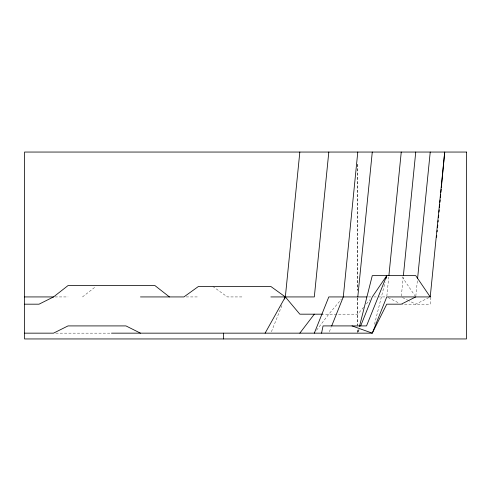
<?xml version="1.0" encoding="UTF-8"?>
<svg xmlns="http://www.w3.org/2000/svg" width="491" height="491" viewBox="0 0 491 491"><rect width="100%" height="100%" fill="white"/><g stroke="black" fill="none" stroke-linecap="round" stroke-linejoin="round"><path stroke-width="0.37" stroke-dasharray="2.46 1.84" d="M430.883 297.331L430.226 304.181L402.012 304.181M386.84 296.171L388.743 277.108M401.325 296.171L403.234 277.108M415.816 296.171L417.418 280.158M358.16 331.683L358.712 329.467M374.504 324.305L385.091 282.276M271.425 331.738L282.503 304.039M329.375 331.738L331.081 327.472M358.356 331.738L359.209 329.602M316.585 330.191L328.81 314.179L341.368 299.234M363.579 307.28L357.786 314.179L323.471 314.179M366.476 303.831L369.858 299.811M82.506 296.932L95.788 286.535M428.913 297.595L415.742 304.181L408.494 300.553M55.053 296.932L68.016 296.932M186.212 296.932L198.413 296.932M241.879 296.932L227.388 296.932L212.904 286.486M368.465 296.932L371.509 296.932M373.798 296.932L385.239 296.932M55.814 333.156L110.721 333.156M402.571 297.595L407.837 300.228M388.08 297.595L399.275 303.192M402.104 276.887L414.889 295.68M357.522 164.276L357.718 290.365M357.73 298.006L357.773 325.515M357.786 164.276L357.786 290.365M357.786 298.006L357.786 325.515M357.786 332.389L357.779 329.332L357.786 332.389"/><path stroke-width="0.74" d="M436.603 237.239L436.751 235.723M437.113 231.918L437.254 230.396M437.542 227.351L437.763 225.068M438.052 222.03L438.199 220.508M438.488 217.464L438.702 215.181M438.997 212.143L439.212 209.86M439.427 207.576L439.721 204.532M439.936 202.249L440.151 199.972M440.372 197.689L440.66 194.645M440.875 192.362L441.17 189.323M441.311 187.801L444.717 152.05L430.226 296.932L386.761 296.932L372.276 333.156L111.482 333.156M284.492 299.062L285.345 296.932L299.829 152.05M328.81 152.05L314.32 296.932L270.854 296.932M357.786 152.05L343.295 296.932L331.652 326.055M357.786 296.932L372.276 152.05M388.897 275.58L401.251 152.05M403.387 275.58L415.742 152.05M417.571 278.63L430.226 152.05M321.562 333.156L323.066 325.914L366.532 325.914L386.761 275.635L372.276 296.932L360.627 326.055M359.455 326.521L372.276 275.635L415.742 275.635L430.226 296.932M386.018 278.587L386.761 275.635M314.32 333.156L328.81 296.932L366.937 296.932M265.109 333.156L285.345 296.932L270.854 286.486L198.413 286.486L183.922 296.932L140.457 296.932M299.829 333.156L314.32 314.179M24.55 304.181L39.041 304.181L53.525 296.932L68.016 285.59L154.947 285.59L169.438 296.932M415.742 296.932L401.251 304.181L386.761 304.181L372.276 333.156L352.041 325.914M24.55 296.932L53.525 296.932M322.71 314.179L299.829 314.179L285.345 296.932M24.55 333.156L53.525 333.156L68.016 325.914L125.972 325.914L140.457 333.156M223.565 333.156L223.565 338.95M466.45 152.05L24.55 152.05L24.55 338.95L466.45 338.95L466.45 152.05"/></g></svg>
